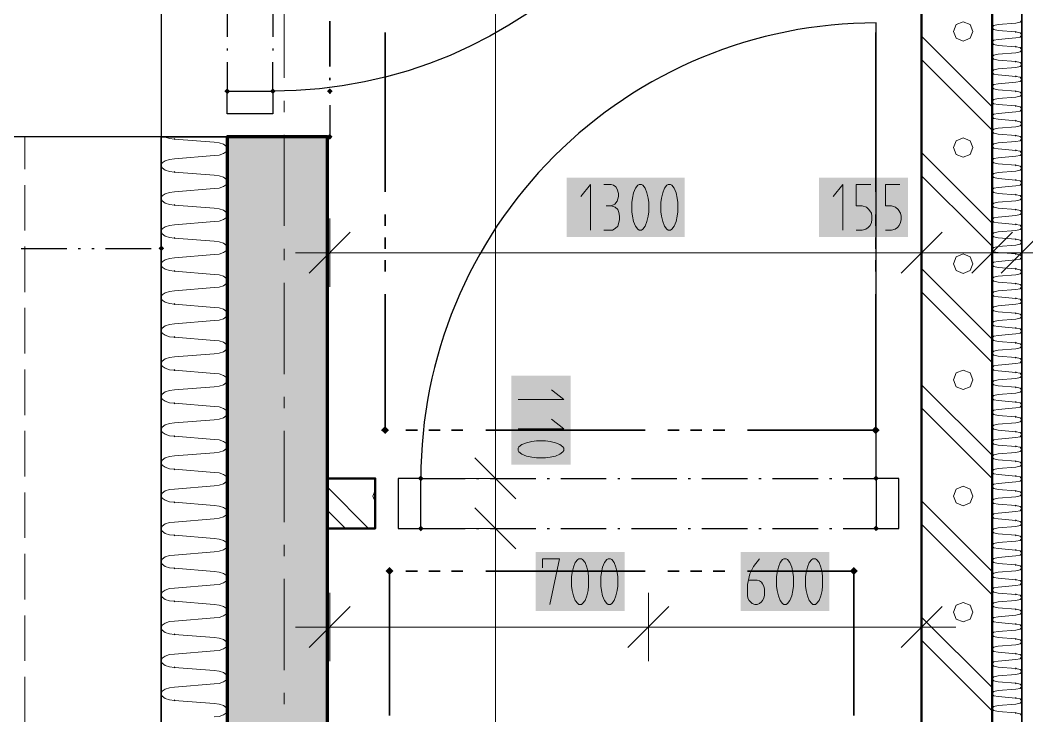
# Model space of a CAD drawing. Header units: millimetres. Extents: x 0 to 594, y 0 to 420.
# Drawn here: x 73.21 to 91.18, y 253.9 to 266.32 of the extents above; entities that cross this region are included whole.
import ezdxf

# ---------------------------------------------------------------- set-up
doc = ezdxf.new("R2010")
doc.units = ezdxf.units.MM
doc.header["$LTSCALE"] = 8
for name, color, linetype in [('PDF_CTU', 7, 'Continuous'), ('PDF_Dokresleni nad rovinou rezu', 7, 'Continuous'), ('PDF_Dvere', 7, 'Continuous'), ('PDF_Instalacni prizdivky', 7, 'Continuous'), ('PDF_Koty delkove', 7, 'Continuous'), ('PDF_Obecne 0.25', 7, 'Continuous'), ('PDF_Osy hlavni', 7, 'Continuous'), ('PDF_Pozarni useky', 3, 'Continuous'), ('PDF_Steny obvodove nosne', 7, 'Continuous'), ('PDF_Steny sendvic', 7, 'Continuous'), ('PDF_Zatepleni', 7, 'Continuous')]:
    doc.layers.add(name, color=color, linetype=linetype)

msp = doc.modelspace()

# ---------------------------------------------------------------- linework, layer by layer
at = {"layer": 'PDF_CTU', "lineweight": 9}
for points in [[(73.296, 264.235), (73.296, 263.658)], [(73.296, 264.235), (73.296, 264.235)], [(73.296, 263.374), (73.296, 262.561)], [(73.296, 262.277), (73.296, 261.464)], [(73.296, 261.18), (73.296, 260.367)], [(73.296, 260.083), (73.296, 259.27)], [(73.296, 258.986), (73.296, 258.173)], [(73.296, 257.889), (73.296, 257.076)], [(73.296, 256.792), (73.296, 255.979)], [(73.296, 255.694), (73.296, 254.882)], [(73.296, 254.597), (73.296, 253.785)]]:
    msp.add_lwpolyline(points, dxfattribs=at)
at = {"layer": 'PDF_Dokresleni nad rovinou rezu', "lineweight": 25}
for points in [[(78.741, 265.487), (78.741, 266.299)], [(78.741, 265.243), (78.741, 265.284)]]:
    msp.add_lwpolyline(points, close=True, dxfattribs=at)
for points in [[(78.741, 265.04), (78.741, 264.999)], [(78.741, 264.796), (78.741, 264.235)], [(73.235, 262.244), (74.047, 262.244)], [(74.25, 262.244), (74.291, 262.244)], [(74.494, 262.244), (74.535, 262.244)], [(74.738, 262.244), (75.551, 262.244)]]:
    msp.add_lwpolyline(points, dxfattribs=at)
at = {"layer": 'PDF_Dokresleni nad rovinou rezu', "lineweight": 25, "transparency": 33554559}
for points in [[(78.741, 265.099), (78.791, 265.048), (78.69, 265.048), (78.741, 264.997)], [(78.741, 264.286), (78.791, 264.235), (78.69, 264.235), (78.741, 264.184)], [(75.683, 262.244), (75.734, 262.295), (75.734, 262.193), (75.785, 262.244)]]:
    msp.add_solid(points, dxfattribs=at)
at = {"layer": 'PDF_Dvere', "lineweight": 25}
for points in [[(77.725, 273.174), (85.851, 273.174, -0.414213), (77.725, 265.048), (77.725, 265.568)], [(87.903, 258.14), (88.492, 258.14), (88.492, 266.267, 0.414214), (80.366, 258.14), (81.158, 258.14)]]:
    msp.add_lwpolyline(points, format="xyb", dxfattribs=at)
for points in [[(76.912, 266.828), (76.912, 266.015)], [(77.725, 266.828), (77.725, 266.015)], [(76.912, 265.812), (76.912, 265.771)], [(77.725, 265.812), (77.725, 265.771)], [(76.912, 265.568), (76.912, 265.048)], [(81.361, 258.14), (81.402, 258.14)], [(81.605, 258.14), (82.417, 258.14)], [(82.621, 258.14), (82.661, 258.14)], [(82.864, 258.14), (83.677, 258.14)], [(83.88, 258.14), (83.921, 258.14)], [(84.124, 258.14), (84.937, 258.14)], [(85.14, 258.14), (85.18, 258.14)], [(85.384, 258.14), (86.196, 258.14)], [(86.399, 258.14), (86.44, 258.14)], [(86.643, 258.14), (87.456, 258.14)], [(87.659, 258.14), (87.7, 258.14)], [(80.366, 257.246), (81.158, 257.246)], [(81.361, 257.246), (81.402, 257.246)], [(81.605, 257.246), (82.417, 257.246)], [(82.621, 257.246), (82.661, 257.246)], [(82.864, 257.246), (83.677, 257.246)], [(83.88, 257.246), (83.921, 257.246)], [(84.124, 257.246), (84.937, 257.246)], [(85.14, 257.246), (85.18, 257.246)], [(85.384, 257.246), (86.196, 257.246)], [(86.399, 257.246), (86.44, 257.246)], [(86.643, 257.246), (87.456, 257.246)], [(87.659, 257.246), (87.7, 257.246)], [(87.903, 257.246), (88.492, 257.246)]]:
    msp.add_lwpolyline(points, dxfattribs=at)
for points in [[(76.912, 264.641), (76.912, 265.048), (77.725, 265.048), (77.725, 264.641)], [(79.96, 257.246), (80.366, 257.246), (80.366, 258.14), (79.96, 258.14)], [(88.492, 257.246), (88.899, 257.246), (88.899, 258.14), (88.492, 258.14)]]:
    msp.add_lwpolyline(points, close=True, dxfattribs=at)
at = {"layer": 'PDF_Dvere', "lineweight": 25, "transparency": 33554559}
for points in [[(76.912, 265.099), (76.963, 265.048), (76.861, 265.048), (76.912, 264.997)], [(77.725, 265.099), (77.776, 265.048), (77.674, 265.048), (77.725, 264.997)], [(80.315, 258.14), (80.366, 258.191), (80.366, 258.089), (80.417, 258.14)], [(88.441, 258.14), (88.492, 258.191), (88.492, 258.089), (88.543, 258.14)], [(80.315, 257.246), (80.366, 257.297), (80.366, 257.196), (80.417, 257.246)], [(88.441, 257.246), (88.492, 257.297), (88.492, 257.196), (88.543, 257.246)]]:
    msp.add_solid(points, dxfattribs=at)
at = {"layer": 'PDF_Instalacni prizdivky', "lineweight": 50}
for points in [[(89.305, 274.393), (89.305, 258.14), (89.305, 257.246), (89.305, 243.596), (88.33, 243.596), (88.33, 242.336)], [(90.564, 243.596), (90.564, 274.393)]]:
    msp.add_lwpolyline(points, dxfattribs=at)
at = {"layer": 'PDF_Instalacni prizdivky', "lineweight": 9}
for points in [[(90.046, 265.94), (90.169, 265.991), (90.22, 266.114), (90.169, 266.237), (90.046, 266.288), (89.923, 266.237), (89.872, 266.114), (89.923, 265.991), (90.046, 265.94)], [(89.305, 266.027), (90.564, 264.767)], [(89.305, 265.613), (90.357, 264.56), (90.564, 264.353), (90.564, 264.353)], [(90.564, 264.767), (90.564, 264.767)], [(89.305, 263.955), (90.564, 262.695)], [(89.305, 263.54), (90.357, 262.488), (90.564, 262.281), (90.564, 262.281)], [(90.564, 262.695), (90.564, 262.695)], [(89.305, 261.883), (90.564, 260.623)], [(89.305, 261.468), (90.357, 260.416), (90.564, 260.209), (90.564, 260.208)], [(90.564, 260.623), (90.564, 260.623)], [(89.305, 259.81), (90.564, 258.551)], [(89.305, 259.396), (90.357, 258.344), (90.564, 258.136), (90.564, 258.136)], [(90.564, 258.551), (90.564, 258.551)], [(78.7, 257.982), (79.435, 257.246)], [(79.553, 257.927), (79.511, 257.825), (79.553, 257.724)], [(89.305, 257.738), (90.564, 256.478)], [(78.7, 257.567), (79.021, 257.246)], [(89.305, 257.324), (90.357, 256.271), (90.564, 256.064), (90.564, 256.064)], [(90.564, 256.478), (90.564, 256.478)], [(89.305, 255.666), (90.564, 254.406)], [(89.305, 255.251), (90.357, 254.199), (90.564, 253.992), (90.564, 253.992)], [(90.564, 254.406), (90.564, 254.406)]]:
    msp.add_lwpolyline(points, dxfattribs=at)
for points in [[(90.046, 263.868), (90.169, 263.919), (90.22, 264.042), (90.169, 264.165), (90.046, 264.216), (89.923, 264.165), (89.872, 264.042), (89.923, 263.919)], [(90.046, 261.796), (90.169, 261.847), (90.22, 261.97), (90.169, 262.093), (90.046, 262.144), (89.923, 262.093), (89.872, 261.97), (89.923, 261.847)], [(90.046, 259.724), (90.169, 259.775), (90.22, 259.898), (90.169, 260.021), (90.046, 260.072), (89.923, 260.021), (89.872, 259.898), (89.923, 259.775)], [(90.046, 257.651), (90.169, 257.702), (90.22, 257.825), (90.169, 257.949), (90.046, 258), (89.923, 257.949), (89.872, 257.825), (89.923, 257.702)], [(90.046, 255.579), (90.169, 255.63), (90.22, 255.753), (90.169, 255.876), (90.046, 255.927), (89.923, 255.876), (89.872, 255.753), (89.923, 255.63)]]:
    msp.add_lwpolyline(points, close=True, dxfattribs=at)
at = {"layer": 'PDF_Instalacni prizdivky', "lineweight": 50}
msp.add_lwpolyline([(78.7, 257.246), (78.741, 257.246), (79.553, 257.246), (79.553, 258.14), (78.741, 258.14), (78.7, 258.14)], close=True, dxfattribs=at)
at = {"layer": 'PDF_Koty delkove', "lineweight": 18}
for points in [[(81.698, 301.251), (81.698, 300.214), (81.698, 299.265), (81.698, 295.887), (81.698, 294.709), (81.698, 293.49), (81.698, 293.084), (81.698, 275.246), (81.698, 274.393), (81.698, 258.14), (81.698, 257.246), (81.698, 241.806), (81.698, 223.603), (81.698, 213.852), (81.698, 212.186), (81.698, 211.495)], [(83.394, 262.571), (83.394, 263.384), (83.222, 263.168)], [(83.633, 263.384), (83.763, 263.384), (83.807, 263.371), (83.85, 263.343), (83.872, 263.302), (83.893, 263.222), (83.893, 263.168), (83.872, 263.086), (83.828, 263.032), (83.763, 263.005), (83.677, 263.005)], [(84.435, 262.897), (84.435, 263.059), (84.424, 263.14), (84.402, 263.235), (84.37, 263.316), (84.327, 263.371), (84.305, 263.384), (84.262, 263.384), (84.24, 263.371), (84.197, 263.316), (84.164, 263.235), (84.142, 263.14), (84.131, 263.059), (84.131, 262.897), (84.142, 262.816), (84.164, 262.721)], [(87.899, 262.571), (87.899, 263.384), (87.726, 263.168)], [(88.398, 263.384), (88.138, 263.384), (88.138, 263.005), (88.246, 263.005), (88.322, 262.977), (88.365, 262.937), (88.408, 262.869), (88.419, 262.816), (88.419, 262.761), (88.408, 262.707), (88.387, 262.653), (88.354, 262.613), (88.311, 262.585), (88.246, 262.571), (88.138, 262.571)], [(88.918, 263.384), (88.658, 263.384)], [(88.658, 263.384), (88.658, 263.005), (88.766, 263.005), (88.842, 262.977), (88.885, 262.937), (88.928, 262.869), (88.939, 262.816), (88.939, 262.761), (88.928, 262.707), (88.907, 262.653), (88.874, 262.613), (88.831, 262.585), (88.766, 262.571), (88.658, 262.571)], [(83.633, 262.571), (83.785, 262.571), (83.838, 262.599), (83.882, 262.639), (83.903, 262.707), (83.915, 262.761), (83.915, 262.816), (83.903, 262.883), (83.882, 262.937), (83.838, 262.977), (83.763, 263.005)], [(84.164, 262.721), (84.197, 262.639), (84.24, 262.585), (84.262, 262.571), (84.305, 262.571), (84.327, 262.585), (84.37, 262.639), (84.402, 262.721), (84.424, 262.816), (84.435, 262.897)], [(78.741, 261.555), (78.741, 262.165), (78.741, 262.774)], [(89.305, 261.555), (89.305, 262.165), (89.305, 262.774)], [(90.564, 261.555), (90.564, 262.165), (90.564, 262.774)], [(91.093, 261.555), (91.093, 262.165), (91.093, 262.774)], [(78.375, 261.799), (79.106, 262.53)], [(88.939, 261.799), (89.671, 262.53)], [(90.199, 261.799), (90.93, 262.53)], [(90.727, 261.799), (91.458, 262.53)], [(78.741, 262.165), (78.131, 262.165)], [(78.741, 262.165), (89.305, 262.165)], [(89.305, 262.165), (90.564, 262.165), (91.093, 262.165)], [(91.093, 262.165), (91.702, 262.165)], [(82.104, 259.546), (82.917, 259.546), (82.701, 259.719)], [(82.104, 259.026), (82.917, 259.026), (82.701, 259.199)], [(82.43, 258.809), (82.349, 258.798), (82.254, 258.776), (82.172, 258.744), (82.118, 258.701), (82.104, 258.679), (82.104, 258.636), (82.118, 258.614), (82.172, 258.571), (82.254, 258.538), (82.349, 258.517), (82.43, 258.506)], [(82.43, 258.506), (82.593, 258.506), (82.673, 258.517), (82.768, 258.538), (82.849, 258.571), (82.904, 258.614), (82.917, 258.636), (82.917, 258.679), (82.904, 258.701), (82.849, 258.744), (82.768, 258.776), (82.673, 258.798), (82.593, 258.809), (82.43, 258.809)], [(81.332, 258.506), (82.064, 257.775)], [(81.088, 258.14), (81.698, 258.14), (82.307, 258.14)], [(81.332, 257.612), (82.064, 256.881)], [(81.088, 257.246), (81.698, 257.246), (82.307, 257.246)], [(82.538, 256.543), (82.538, 256.705), (82.842, 256.705), (82.669, 255.892)], [(83.882, 256.218), (83.882, 256.381), (83.871, 256.461), (83.85, 256.556), (83.817, 256.638), (83.774, 256.692), (83.752, 256.705), (83.709, 256.705), (83.687, 256.692), (83.644, 256.638), (83.612, 256.556), (83.59, 256.461), (83.578, 256.381), (83.578, 256.218)], [(86.217, 256.326), (86.369, 256.326), (86.412, 256.313), (86.445, 256.286), (86.466, 256.258), (86.488, 256.218), (86.499, 256.164), (86.499, 256.056), (86.488, 256.001), (86.466, 255.961), (86.445, 255.934), (86.412, 255.906), (86.369, 255.892), (86.326, 255.892), (86.282, 255.906), (86.25, 255.934), (86.228, 255.961), (86.206, 256.001), (86.195, 256.056), (86.195, 256.245), (86.239, 256.435), (86.304, 256.57), (86.412, 256.705)], [(87.019, 256.218), (87.019, 256.381), (87.008, 256.461), (86.986, 256.556), (86.954, 256.638), (86.911, 256.692), (86.889, 256.705), (86.846, 256.705), (86.824, 256.692), (86.781, 256.638), (86.748, 256.556), (86.726, 256.461), (86.715, 256.381), (86.715, 256.218), (86.726, 256.137), (86.748, 256.042), (86.781, 255.961), (86.824, 255.906)], [(78.741, 254.877), (78.741, 255.486), (78.741, 256.096)], [(83.578, 256.218), (83.59, 256.137), (83.612, 256.042), (83.644, 255.961), (83.687, 255.906), (83.709, 255.892), (83.752, 255.892), (83.774, 255.906), (83.817, 255.961), (83.85, 256.042), (83.871, 256.137), (83.882, 256.218)], [(84.429, 254.877), (84.429, 255.486), (84.429, 256.096)], [(86.824, 255.906), (86.846, 255.892), (86.889, 255.892), (86.911, 255.906), (86.954, 255.961), (86.986, 256.042), (87.008, 256.137), (87.019, 256.218)], [(89.305, 254.877), (89.305, 255.486), (89.305, 256.096)], [(78.375, 255.12), (79.106, 255.852)], [(84.063, 255.12), (84.795, 255.852)], [(88.939, 255.12), (89.671, 255.852)], [(78.741, 255.486), (78.131, 255.486)], [(78.741, 255.486), (84.429, 255.486), (89.305, 255.486)], [(89.305, 255.486), (89.914, 255.486)]]:
    msp.add_lwpolyline(points, dxfattribs=at)
for points in [[(84.955, 262.897), (84.955, 263.059), (84.944, 263.14), (84.922, 263.235), (84.89, 263.316), (84.847, 263.371), (84.825, 263.384), (84.782, 263.384), (84.76, 263.371), (84.717, 263.316), (84.684, 263.235), (84.662, 263.14), (84.651, 263.059), (84.651, 262.897), (84.662, 262.816), (84.684, 262.721), (84.717, 262.639), (84.76, 262.585), (84.782, 262.571), (84.825, 262.571), (84.847, 262.585), (84.89, 262.639), (84.922, 262.721), (84.944, 262.816)], [(83.362, 256.218), (83.362, 256.381), (83.351, 256.461), (83.329, 256.556), (83.297, 256.638), (83.254, 256.692), (83.232, 256.705), (83.189, 256.705), (83.167, 256.692), (83.124, 256.638), (83.092, 256.556), (83.069, 256.461), (83.058, 256.381), (83.058, 256.218), (83.069, 256.137), (83.092, 256.042), (83.124, 255.961), (83.167, 255.906), (83.189, 255.892), (83.232, 255.892), (83.254, 255.906), (83.297, 255.961), (83.329, 256.042), (83.351, 256.137)], [(87.539, 256.218), (87.539, 256.381), (87.528, 256.461), (87.506, 256.556), (87.474, 256.638), (87.431, 256.692), (87.409, 256.705), (87.366, 256.705), (87.344, 256.692), (87.301, 256.638), (87.268, 256.556), (87.246, 256.461), (87.235, 256.381), (87.235, 256.218), (87.246, 256.137), (87.268, 256.042), (87.301, 255.961), (87.344, 255.906), (87.366, 255.892), (87.409, 255.892), (87.431, 255.906), (87.474, 255.961), (87.506, 256.042), (87.528, 256.137)]]:
    msp.add_lwpolyline(points, close=True, dxfattribs=at)
at = {"layer": 'PDF_Koty delkove', "color": 7, "lineweight": 18, "true_color": 0xffffff, "transparency": 33554559}
for points in [[(82.969, 262.449), (85.076, 262.449), (82.969, 263.506), (85.076, 263.506)], [(87.474, 262.449), (89.061, 262.449), (87.474, 263.506), (89.061, 263.506)], [(81.982, 259.971), (81.982, 258.384), (83.039, 259.971), (83.039, 258.384)], [(82.416, 255.771), (84.004, 255.771), (82.416, 256.827), (84.004, 256.827)], [(86.073, 255.771), (87.661, 255.771), (86.073, 256.827), (87.661, 256.827)]]:
    msp.add_solid(points, dxfattribs=at)
at = {"layer": 'PDF_Obecne 0.25', "lineweight": 25}
msp.add_lwpolyline([(75.734, 264.235), (65.982, 264.235), (65.982, 273.987), (75.734, 273.987), (75.734, 264.235)], dxfattribs=at)
at = {"layer": 'PDF_Osy hlavni', "lineweight": 18}
for points in [[(77.928, 266.909), (77.928, 265.284)], [(77.928, 264.877), (77.928, 264.674)], [(77.928, 264.268), (77.928, 262.643)], [(77.928, 262.236), (77.928, 262.033)], [(77.928, 261.627), (77.928, 260.001)], [(77.928, 259.595), (77.928, 259.392)], [(77.928, 258.986), (77.928, 257.36)], [(77.928, 256.954), (77.928, 256.751)], [(77.928, 256.345), (77.928, 254.719)], [(77.928, 254.313), (77.928, 254.11)]]:
    msp.add_lwpolyline(points, dxfattribs=at)
at = {"layer": 'PDF_Pozarni useky', "lineweight": 35}
for points in [[(79.73, 266.096), (79.73, 263.252)], [(88.486, 266.096), (88.486, 263.252)], [(79.73, 262.846), (79.73, 262.643)], [(88.486, 262.846), (88.486, 262.643)], [(79.73, 262.439), (79.73, 262.236)], [(88.486, 262.439), (88.486, 262.236)], [(79.73, 262.033), (79.73, 261.83)], [(88.486, 262.033), (88.486, 261.83)], [(79.73, 261.424), (79.73, 259)], [(88.486, 261.424), (88.486, 259)], [(80.101, 259), (80.305, 259)], [(80.508, 259), (80.711, 259)], [(80.914, 259), (81.117, 259)], [(81.524, 259), (84.368, 259)], [(84.774, 259), (84.977, 259)], [(85.18, 259), (85.384, 259)], [(85.587, 259), (85.79, 259)], [(86.196, 259), (88.486, 259)], [(79.807, 256.487), (79.807, 253.907)], [(80.101, 256.487), (80.305, 256.487)], [(80.508, 256.487), (80.711, 256.487)], [(80.914, 256.487), (81.117, 256.487)], [(81.524, 256.487), (84.368, 256.487)], [(84.774, 256.487), (84.977, 256.487)], [(85.18, 256.487), (85.384, 256.487)], [(85.587, 256.487), (85.79, 256.487)], [(86.196, 256.487), (88.096, 256.487)], [(88.096, 256.487), (88.096, 253.907)]]:
    msp.add_lwpolyline(points, dxfattribs=at)
at = {"layer": 'PDF_Pozarni useky', "lineweight": 35, "transparency": 33554559}
for points in [[(79.658, 259), (79.73, 259.071), (79.73, 258.929), (79.801, 259)], [(79.73, 259.071), (79.801, 259), (79.658, 259), (79.73, 258.929)], [(88.486, 259.071), (88.558, 259), (88.415, 259), (88.486, 258.929)], [(88.415, 259), (88.486, 259.071), (88.486, 258.929), (88.558, 259)], [(79.736, 256.487), (79.807, 256.558), (79.807, 256.415), (79.878, 256.487)], [(79.807, 256.558), (79.878, 256.487), (79.736, 256.487), (79.807, 256.415)], [(88.025, 256.487), (88.096, 256.558), (88.096, 256.415), (88.167, 256.487)], [(88.096, 256.558), (88.167, 256.487), (88.025, 256.487), (88.096, 256.415)]]:
    msp.add_solid(points, dxfattribs=at)
at = {"layer": 'PDF_Steny obvodove nosne', "lineweight": 70}
msp.add_lwpolyline([(78.7, 241.806), (78.7, 257.246), (78.7, 258.14), (78.7, 264.235), (77.725, 264.235), (77.467, 264.235), (76.912, 264.235), (76.912, 241.806), (76.912, 241.806)], dxfattribs=at)
at = {"layer": 'PDF_Steny obvodove nosne', "color": 9, "lineweight": 9, "true_color": 0xc0c0c0, "transparency": 33554559}
msp.add_solid([(78.7, 241.806), (78.7, 264.235), (76.912, 241.806), (76.912, 264.235)], dxfattribs=at)
at = {"layer": 'PDF_Steny sendvic', "lineweight": 35}
msp.add_lwpolyline([(91.093, 242.336), (91.093, 286.176), (90.564, 286.176), (90.564, 242.336)], dxfattribs=at)
at = {"layer": 'PDF_Steny sendvic', "lineweight": 9}
for points in [[(90.564, 266.315), (90.564, 266.315)], [(90.987, 266.263), (91.062, 266.278), (91.093, 266.315)], [(90.67, 266.237), (90.595, 266.221), (90.565, 266.189)], [(90.565, 266.178), (90.595, 266.146), (90.67, 266.13)], [(90.987, 266.263), (90.67, 266.237)], [(90.564, 266.051), (90.564, 266.051)], [(90.564, 266.051), (90.564, 266.051)], [(90.67, 265.972), (90.595, 265.957), (90.565, 265.925)], [(90.67, 266.13), (90.987, 266.104)], [(90.67, 266.13), (90.67, 266.13)], [(90.987, 265.999), (90.67, 265.972)], [(91.093, 266.051), (91.062, 266.089), (90.987, 266.104)], [(90.987, 265.999), (91.062, 266.014), (91.093, 266.051)], [(90.564, 265.787), (90.564, 265.787)], [(90.564, 265.787), (90.564, 265.787)], [(90.565, 265.914), (90.595, 265.882), (90.67, 265.866)], [(90.67, 265.866), (90.987, 265.84)], [(90.67, 265.866), (90.67, 265.866)], [(91.093, 265.787), (91.062, 265.825), (90.987, 265.84)], [(90.987, 265.734), (91.062, 265.75), (91.093, 265.787)], [(90.67, 265.708), (90.595, 265.693), (90.565, 265.661)], [(90.565, 265.65), (90.595, 265.618), (90.67, 265.602)], [(90.987, 265.734), (90.67, 265.708)], [(90.67, 265.602), (90.987, 265.576)], [(90.67, 265.602), (90.67, 265.602)], [(90.564, 265.523), (90.564, 265.523)], [(90.564, 265.523), (90.564, 265.523)], [(90.67, 265.444), (90.595, 265.429), (90.565, 265.397)], [(90.67, 265.444), (90.987, 265.47), (91.062, 265.486), (91.093, 265.523)], [(91.093, 265.523), (91.062, 265.561), (90.987, 265.576)], [(90.564, 265.259), (90.564, 265.259)], [(90.564, 265.259), (90.564, 265.259)], [(90.565, 265.386), (90.595, 265.354), (90.67, 265.338)], [(90.67, 265.338), (90.987, 265.312)], [(90.67, 265.338), (90.67, 265.338)], [(91.093, 265.259), (91.062, 265.296), (90.987, 265.312)], [(90.987, 265.206), (91.062, 265.222), (91.093, 265.259)], [(90.67, 265.18), (90.595, 265.165), (90.565, 265.133)], [(90.565, 265.121), (90.595, 265.089), (90.67, 265.074)], [(90.987, 265.206), (90.67, 265.18)], [(90.67, 265.074), (90.987, 265.048)], [(90.67, 265.074), (90.67, 265.074)], [(90.564, 264.995), (90.564, 264.995)], [(90.564, 264.995), (90.564, 264.995)], [(90.67, 264.916), (90.595, 264.9), (90.565, 264.868)], [(90.987, 264.942), (90.67, 264.916)], [(91.093, 264.995), (91.062, 265.032), (90.987, 265.048)], [(90.987, 264.942), (91.062, 264.958), (91.093, 264.995)], [(90.564, 264.731), (90.564, 264.731)], [(90.564, 264.731), (90.564, 264.731)], [(90.565, 264.857), (90.595, 264.825), (90.67, 264.81)], [(90.67, 264.81), (90.987, 264.784)], [(90.67, 264.81), (90.67, 264.81)], [(91.093, 264.731), (91.062, 264.768), (90.987, 264.784)], [(90.987, 264.678), (91.062, 264.693), (91.093, 264.731)], [(90.67, 264.652), (90.595, 264.636), (90.565, 264.604)], [(90.565, 264.593), (90.595, 264.561), (90.67, 264.546)], [(90.987, 264.678), (90.67, 264.652)], [(90.67, 264.546), (90.987, 264.52)], [(90.67, 264.546), (90.67, 264.546)], [(91.093, 264.467), (91.062, 264.504), (90.987, 264.52)], [(90.564, 264.467), (90.564, 264.467)], [(90.564, 264.467), (90.564, 264.467)], [(90.67, 264.388), (90.595, 264.372), (90.565, 264.34)], [(90.67, 264.388), (90.987, 264.414), (91.062, 264.429), (91.093, 264.467)], [(90.564, 264.203), (90.564, 264.203)], [(90.564, 264.203), (90.564, 264.203)], [(90.565, 264.329), (90.595, 264.297), (90.67, 264.282)], [(90.67, 264.282), (90.987, 264.255)], [(90.67, 264.282), (90.67, 264.282)], [(91.093, 264.203), (91.062, 264.24), (90.987, 264.255)], [(90.987, 264.15), (91.062, 264.165), (91.093, 264.203)], [(90.67, 264.124), (90.595, 264.108), (90.565, 264.076)], [(90.565, 264.065), (90.595, 264.033), (90.67, 264.017)], [(90.987, 264.15), (90.67, 264.124)], [(90.67, 264.017), (90.987, 263.991)], [(90.67, 264.017), (90.67, 264.017)], [(91.093, 263.939), (91.062, 263.976), (90.987, 263.991)], [(90.564, 263.938), (90.564, 263.939)], [(90.564, 263.939), (90.564, 263.939)], [(90.67, 263.86), (90.595, 263.844), (90.565, 263.812)], [(90.565, 263.801), (90.595, 263.769), (90.67, 263.753)], [(90.987, 263.886), (90.67, 263.86)], [(90.987, 263.886), (91.062, 263.901), (91.093, 263.938)], [(90.564, 263.674), (90.564, 263.674)], [(90.564, 263.674), (90.564, 263.674)], [(90.67, 263.753), (90.987, 263.727)], [(90.67, 263.753), (90.67, 263.753)], [(90.67, 263.753), (90.67, 263.753)], [(90.987, 263.622), (90.67, 263.595)], [(91.093, 263.674), (91.062, 263.712), (90.987, 263.727)], [(90.987, 263.622), (91.062, 263.637), (91.093, 263.674)], [(90.67, 263.595), (90.595, 263.58), (90.565, 263.548)], [(90.565, 263.537), (90.595, 263.505), (90.67, 263.489)], [(90.67, 263.489), (90.987, 263.463)], [(90.67, 263.489), (90.67, 263.489)], [(91.093, 263.41), (91.062, 263.448), (90.987, 263.463)], [(90.564, 263.41), (90.564, 263.41)], [(90.564, 263.41), (90.564, 263.41)], [(90.67, 263.331), (90.595, 263.316), (90.565, 263.284)], [(90.565, 263.273), (90.595, 263.241), (90.67, 263.225)], [(90.987, 263.357), (90.67, 263.331)], [(90.987, 263.357), (91.062, 263.373), (91.093, 263.41)], [(90.564, 263.146), (90.564, 263.146)], [(90.564, 263.146), (90.564, 263.146)], [(90.67, 263.225), (90.987, 263.199)], [(90.67, 263.225), (90.67, 263.225)], [(90.987, 263.093), (90.67, 263.067)], [(91.093, 263.146), (91.062, 263.184), (90.987, 263.199)], [(90.987, 263.093), (91.062, 263.109), (91.093, 263.146)], [(90.67, 263.067), (90.595, 263.052), (90.565, 263.02)], [(90.565, 263.009), (90.595, 262.977), (90.67, 262.961)], [(90.67, 262.961), (90.987, 262.935)], [(90.67, 262.961), (90.67, 262.961)], [(91.093, 262.882), (91.062, 262.919), (90.987, 262.935)], [(90.564, 262.882), (90.564, 262.882)], [(90.564, 262.882), (90.564, 262.882)], [(90.67, 262.803), (90.595, 262.788), (90.565, 262.756)], [(90.565, 262.744), (90.595, 262.712), (90.67, 262.697)], [(90.67, 262.803), (90.987, 262.829), (91.062, 262.845), (91.093, 262.882)], [(90.564, 262.618), (90.564, 262.618)], [(90.564, 262.618), (90.564, 262.618)], [(90.67, 262.539), (90.595, 262.523), (90.565, 262.491)], [(90.67, 262.697), (90.987, 262.671)], [(90.67, 262.697), (90.67, 262.697)], [(90.67, 262.539), (90.987, 262.565), (91.062, 262.581), (91.093, 262.618)], [(91.093, 262.618), (91.062, 262.655), (90.987, 262.671)], [(90.565, 262.48), (90.595, 262.448), (90.67, 262.433)], [(90.67, 262.433), (90.987, 262.407)], [(90.67, 262.433), (90.67, 262.433)], [(91.093, 262.354), (91.062, 262.391), (90.987, 262.407)], [(90.564, 262.354), (90.564, 262.354)], [(90.564, 262.354), (90.564, 262.354)], [(90.67, 262.275), (90.595, 262.259), (90.565, 262.227)], [(90.565, 262.216), (90.595, 262.184), (90.67, 262.169)], [(90.67, 262.275), (90.987, 262.301), (91.062, 262.317), (91.093, 262.354)], [(90.564, 262.09), (90.564, 262.09)], [(90.564, 262.09), (90.564, 262.09)], [(90.67, 262.011), (90.595, 261.995), (90.565, 261.963)], [(90.67, 262.169), (90.987, 262.143)], [(90.67, 262.169), (90.67, 262.169)], [(90.67, 262.011), (90.987, 262.037), (91.062, 262.052), (91.093, 262.09)], [(91.093, 262.09), (91.062, 262.127), (90.987, 262.143)], [(90.564, 261.826), (90.564, 261.826)], [(90.564, 261.826), (90.564, 261.826)], [(90.565, 261.952), (90.595, 261.92), (90.67, 261.905)], [(90.67, 261.905), (90.987, 261.878)], [(90.67, 261.905), (90.67, 261.905)], [(91.093, 261.826), (91.062, 261.863), (90.987, 261.878)], [(90.987, 261.773), (91.062, 261.788), (91.093, 261.826)], [(90.67, 261.747), (90.595, 261.731), (90.565, 261.699)], [(90.565, 261.688), (90.595, 261.656), (90.67, 261.641)], [(90.987, 261.773), (90.67, 261.747)], [(90.67, 261.641), (90.987, 261.614)], [(90.67, 261.641), (90.67, 261.641)], [(90.564, 261.562), (90.564, 261.562)], [(90.564, 261.562), (90.564, 261.562)], [(90.67, 261.483), (90.595, 261.467), (90.565, 261.435)], [(90.987, 261.509), (90.67, 261.483)], [(91.093, 261.562), (91.062, 261.599), (90.987, 261.614)], [(90.987, 261.509), (91.062, 261.524), (91.093, 261.562)], [(90.564, 261.297), (90.564, 261.297)], [(90.564, 261.297), (90.564, 261.297)], [(90.565, 261.424), (90.595, 261.392), (90.67, 261.376)], [(90.67, 261.376), (90.987, 261.35)], [(90.67, 261.376), (90.67, 261.376)], [(91.093, 261.297), (91.062, 261.335), (90.987, 261.35)], [(90.987, 261.245), (91.062, 261.26), (91.093, 261.297)], [(90.67, 261.218), (90.595, 261.203), (90.565, 261.171)], [(90.565, 261.16), (90.595, 261.128), (90.67, 261.112)], [(90.987, 261.245), (90.67, 261.218)], [(90.67, 261.112), (90.987, 261.086)], [(90.67, 261.112), (90.67, 261.112)], [(90.564, 261.033), (90.564, 261.033)], [(90.564, 261.033), (90.564, 261.033)], [(90.67, 260.954), (90.595, 260.939), (90.565, 260.907)], [(90.987, 260.981), (90.67, 260.954)], [(91.093, 261.033), (91.062, 261.071), (90.987, 261.086)], [(90.987, 260.981), (91.062, 260.996), (91.093, 261.033)], [(90.564, 260.769), (90.564, 260.769)], [(90.564, 260.769), (90.564, 260.769)], [(90.565, 260.896), (90.595, 260.864), (90.67, 260.848)], [(90.67, 260.848), (90.987, 260.822)], [(90.67, 260.848), (90.67, 260.848)], [(90.67, 260.69), (90.987, 260.716), (91.062, 260.732), (91.093, 260.769)], [(91.093, 260.769), (91.062, 260.807), (90.987, 260.822)], [(90.67, 260.69), (90.595, 260.675), (90.565, 260.643)], [(90.565, 260.632), (90.595, 260.6), (90.67, 260.584)], [(90.67, 260.584), (90.987, 260.558)], [(90.67, 260.584), (90.67, 260.584)], [(90.564, 260.505), (90.564, 260.505)], [(90.564, 260.505), (90.564, 260.505)], [(90.67, 260.426), (90.595, 260.411), (90.565, 260.379)], [(90.987, 260.452), (90.67, 260.426)], [(91.093, 260.505), (91.062, 260.542), (90.987, 260.558)], [(90.987, 260.452), (91.062, 260.468), (91.093, 260.505)], [(90.564, 260.241), (90.564, 260.241)], [(90.564, 260.241), (90.564, 260.241)], [(90.565, 260.368), (90.595, 260.336), (90.67, 260.32)], [(90.67, 260.32), (90.987, 260.294)], [(90.67, 260.32), (90.67, 260.32)], [(90.67, 260.162), (90.987, 260.188), (91.062, 260.204), (91.093, 260.241)], [(91.093, 260.241), (91.062, 260.278), (90.987, 260.294)], [(90.67, 260.162), (90.595, 260.146), (90.565, 260.115)], [(90.565, 260.103), (90.595, 260.071), (90.67, 260.056)], [(90.67, 260.056), (90.987, 260.03)], [(90.67, 260.056), (90.67, 260.056)], [(91.093, 259.977), (91.062, 260.014), (90.987, 260.03)], [(90.564, 259.977), (90.564, 259.977)], [(90.564, 259.977), (90.564, 259.977)], [(90.67, 259.898), (90.595, 259.882), (90.565, 259.85)], [(90.67, 259.898), (90.987, 259.924), (91.062, 259.94), (91.093, 259.977)], [(90.564, 259.713), (90.564, 259.713)], [(90.564, 259.713), (90.564, 259.713)], [(90.565, 259.839), (90.595, 259.807), (90.67, 259.792)], [(90.67, 259.792), (90.987, 259.766)], [(90.67, 259.792), (90.67, 259.792)], [(91.093, 259.713), (91.062, 259.75), (90.987, 259.766)], [(90.987, 259.66), (91.062, 259.675), (91.093, 259.713)], [(90.67, 259.634), (90.595, 259.618), (90.565, 259.586)], [(90.565, 259.575), (90.595, 259.543), (90.67, 259.528)], [(90.987, 259.66), (90.67, 259.634)], [(90.67, 259.528), (90.987, 259.502)], [(90.67, 259.528), (90.67, 259.528)], [(91.093, 259.449), (91.062, 259.486), (90.987, 259.502)], [(90.564, 259.449), (90.564, 259.449)], [(90.564, 259.449), (90.564, 259.449)], [(90.67, 259.37), (90.595, 259.354), (90.565, 259.322)], [(90.565, 259.311), (90.595, 259.279), (90.67, 259.264)], [(90.987, 259.396), (90.67, 259.37)], [(90.987, 259.396), (91.062, 259.411), (91.093, 259.449)], [(90.564, 259.185), (90.564, 259.185)], [(90.564, 259.185), (90.564, 259.185)], [(90.67, 259.264), (90.987, 259.237)], [(90.67, 259.264), (90.67, 259.264)], [(90.67, 259.106), (90.987, 259.132), (91.062, 259.147), (91.093, 259.185)], [(91.093, 259.185), (91.062, 259.222), (90.987, 259.237)], [(90.67, 259.106), (90.595, 259.09), (90.565, 259.058)], [(90.565, 259.047), (90.595, 259.015), (90.67, 258.999)], [(90.67, 258.999), (90.987, 258.973)], [(90.67, 258.999), (90.67, 258.999)], [(91.093, 258.92), (91.062, 258.958), (90.987, 258.973)], [(90.564, 258.92), (90.564, 258.92)], [(90.564, 258.92), (90.564, 258.92)], [(90.67, 258.842), (90.595, 258.826), (90.565, 258.794)], [(90.565, 258.783), (90.595, 258.751), (90.67, 258.735)], [(90.67, 258.842), (90.987, 258.868), (91.062, 258.883), (91.093, 258.92)], [(90.564, 258.656), (90.564, 258.656)], [(90.564, 258.656), (90.564, 258.656)], [(90.67, 258.735), (90.987, 258.709)], [(90.67, 258.735), (90.67, 258.735)], [(90.987, 258.604), (90.67, 258.577)], [(91.093, 258.656), (91.062, 258.694), (90.987, 258.709)], [(90.987, 258.604), (91.062, 258.619), (91.093, 258.656)], [(90.67, 258.577), (90.595, 258.562), (90.565, 258.53)], [(90.565, 258.519), (90.595, 258.487), (90.67, 258.471)], [(90.67, 258.471), (90.987, 258.445)], [(90.67, 258.471), (90.67, 258.471)], [(91.093, 258.392), (91.062, 258.43), (90.987, 258.445)], [(90.564, 258.392), (90.564, 258.392)], [(90.564, 258.392), (90.564, 258.392)], [(90.67, 258.313), (90.595, 258.298), (90.565, 258.266)], [(90.565, 258.255), (90.595, 258.223), (90.67, 258.207)], [(90.987, 258.339), (90.67, 258.313)], [(90.987, 258.339), (91.062, 258.355), (91.093, 258.392)], [(90.564, 258.128), (90.564, 258.128)], [(90.564, 258.128), (90.564, 258.128)], [(90.67, 258.049), (90.595, 258.034), (90.565, 258.002)], [(90.67, 258.207), (90.987, 258.181)], [(90.67, 258.207), (90.67, 258.207)], [(90.987, 258.075), (90.67, 258.049)], [(91.093, 258.128), (91.062, 258.166), (90.987, 258.181)], [(90.987, 258.075), (91.062, 258.091), (91.093, 258.128)], [(90.565, 257.991), (90.595, 257.959), (90.67, 257.943)], [(90.67, 257.943), (90.987, 257.917)], [(90.67, 257.943), (90.67, 257.943)], [(91.093, 257.864), (91.062, 257.901), (90.987, 257.917)], [(90.564, 257.864), (90.564, 257.864)], [(90.564, 257.864), (90.564, 257.864)], [(90.67, 257.785), (90.595, 257.77), (90.565, 257.738)], [(90.565, 257.726), (90.595, 257.694), (90.67, 257.679)], [(90.987, 257.811), (90.67, 257.785)], [(90.987, 257.811), (91.062, 257.827), (91.093, 257.864)], [(90.564, 257.6), (90.564, 257.6)], [(90.564, 257.6), (90.564, 257.6)], [(90.67, 257.521), (90.595, 257.505), (90.565, 257.473)], [(90.67, 257.679), (90.987, 257.653)], [(90.67, 257.679), (90.67, 257.679)], [(90.987, 257.547), (90.67, 257.521)], [(91.093, 257.6), (91.062, 257.637), (90.987, 257.653)], [(90.987, 257.547), (91.062, 257.563), (91.093, 257.6)], [(90.564, 257.336), (90.564, 257.336)], [(90.564, 257.336), (90.564, 257.336)], [(90.565, 257.462), (90.595, 257.43), (90.67, 257.415)], [(90.67, 257.415), (90.987, 257.389)], [(90.67, 257.415), (90.67, 257.415)], [(91.093, 257.336), (91.062, 257.373), (90.987, 257.389)], [(90.987, 257.283), (91.062, 257.298), (91.093, 257.336)], [(90.67, 257.257), (90.595, 257.241), (90.565, 257.209)], [(90.565, 257.198), (90.595, 257.166), (90.67, 257.151)], [(90.987, 257.283), (90.67, 257.257)], [(90.67, 257.151), (90.987, 257.125)], [(90.67, 257.151), (90.67, 257.151)], [(90.564, 257.072), (90.564, 257.072)], [(90.564, 257.072), (90.564, 257.072)], [(90.67, 256.993), (90.595, 256.977), (90.565, 256.945)], [(90.987, 257.019), (90.67, 256.993)], [(91.093, 257.072), (91.062, 257.109), (90.987, 257.125)], [(90.987, 257.019), (91.062, 257.034), (91.093, 257.072)], [(90.564, 256.808), (90.564, 256.808)], [(90.564, 256.808), (90.564, 256.808)], [(90.565, 256.934), (90.595, 256.902), (90.67, 256.887)], [(90.67, 256.887), (90.987, 256.86)], [(90.67, 256.887), (90.67, 256.887)], [(91.093, 256.808), (91.062, 256.845), (90.987, 256.86)], [(90.987, 256.755), (91.062, 256.77), (91.093, 256.808)], [(90.67, 256.729), (90.595, 256.713), (90.565, 256.681)], [(90.565, 256.67), (90.595, 256.638), (90.67, 256.622)], [(90.987, 256.755), (90.67, 256.729)], [(90.67, 256.622), (90.987, 256.596)], [(90.67, 256.622), (90.67, 256.622)], [(90.564, 256.543), (90.564, 256.544)], [(90.564, 256.544), (90.564, 256.544)], [(90.67, 256.465), (90.595, 256.449), (90.565, 256.417)], [(90.987, 256.491), (90.67, 256.465)], [(91.093, 256.544), (91.062, 256.581), (90.987, 256.596)], [(90.987, 256.491), (91.062, 256.506), (91.093, 256.543)], [(90.564, 256.279), (90.564, 256.279)], [(90.564, 256.279), (90.564, 256.279)], [(90.565, 256.406), (90.595, 256.374), (90.67, 256.358)], [(90.67, 256.358), (90.987, 256.332)], [(90.67, 256.358), (90.67, 256.358)], [(90.67, 256.2), (90.987, 256.227), (91.062, 256.242), (91.093, 256.279)], [(91.093, 256.279), (91.062, 256.317), (90.987, 256.332)], [(90.67, 256.2), (90.595, 256.185), (90.565, 256.153)], [(90.565, 256.142), (90.595, 256.11), (90.67, 256.094)], [(90.67, 256.094), (90.987, 256.068)], [(90.67, 256.094), (90.67, 256.094)], [(91.093, 256.015), (91.062, 256.053), (90.987, 256.068)], [(90.564, 256.015), (90.564, 256.015)], [(90.564, 256.015), (90.564, 256.015)], [(90.67, 255.936), (90.595, 255.921), (90.565, 255.889)], [(90.67, 255.936), (90.987, 255.962), (91.062, 255.978), (91.093, 256.015)], [(90.564, 255.751), (90.564, 255.751)], [(90.564, 255.751), (90.564, 255.751)], [(90.565, 255.878), (90.595, 255.846), (90.67, 255.83)], [(90.67, 255.83), (90.987, 255.804)], [(90.67, 255.83), (90.67, 255.83)], [(90.67, 255.672), (90.987, 255.698), (91.062, 255.714), (91.093, 255.751)], [(91.093, 255.751), (91.062, 255.789), (90.987, 255.804)], [(90.67, 255.672), (90.595, 255.657), (90.565, 255.625)], [(90.565, 255.614), (90.595, 255.582), (90.67, 255.566)], [(90.67, 255.566), (90.987, 255.54)], [(90.67, 255.566), (90.67, 255.566)], [(91.093, 255.487), (91.062, 255.524), (90.987, 255.54)], [(90.564, 255.487), (90.564, 255.487)], [(90.564, 255.487), (90.564, 255.487)], [(90.67, 255.408), (90.595, 255.393), (90.565, 255.361)], [(90.565, 255.349), (90.595, 255.317), (90.67, 255.302)], [(90.67, 255.408), (90.987, 255.434), (91.062, 255.45), (91.093, 255.487)], [(90.564, 255.223), (90.564, 255.223)], [(90.564, 255.223), (90.564, 255.223)], [(90.67, 255.302), (90.987, 255.276)], [(90.67, 255.302), (90.67, 255.302)], [(90.67, 255.144), (90.987, 255.17), (91.062, 255.186), (91.093, 255.223)], [(91.093, 255.223), (91.062, 255.26), (90.987, 255.276)], [(90.67, 255.144), (90.595, 255.128), (90.565, 255.096)], [(90.565, 255.085), (90.595, 255.053), (90.67, 255.038)], [(90.67, 255.038), (90.987, 255.012)], [(90.67, 255.038), (90.67, 255.038)], [(91.093, 254.959), (91.062, 254.996), (90.987, 255.012)], [(90.564, 254.959), (90.564, 254.959)], [(90.564, 254.959), (90.564, 254.959)], [(90.67, 254.88), (90.595, 254.864), (90.565, 254.832)], [(90.565, 254.821), (90.595, 254.789), (90.67, 254.774)], [(90.987, 254.906), (90.67, 254.88)], [(90.987, 254.906), (91.062, 254.922), (91.093, 254.959)], [(90.564, 254.695), (90.564, 254.695)], [(90.564, 254.695), (90.564, 254.695)], [(90.67, 254.774), (90.987, 254.748)], [(90.67, 254.774), (90.67, 254.774)], [(90.987, 254.642), (90.67, 254.616)], [(91.093, 254.695), (91.062, 254.732), (90.987, 254.748)], [(90.987, 254.642), (91.062, 254.657), (91.093, 254.695)], [(90.67, 254.616), (90.595, 254.6), (90.565, 254.568)], [(90.565, 254.557), (90.595, 254.525), (90.67, 254.51)], [(90.67, 254.51), (90.987, 254.483)], [(90.67, 254.51), (90.67, 254.51)], [(91.093, 254.431), (91.062, 254.468), (90.987, 254.483)], [(90.564, 254.431), (90.564, 254.431)], [(90.564, 254.431), (90.564, 254.431)], [(90.67, 254.352), (90.595, 254.336), (90.565, 254.304)], [(90.565, 254.293), (90.595, 254.261), (90.67, 254.246)], [(90.987, 254.378), (90.67, 254.352)], [(90.987, 254.378), (91.062, 254.393), (91.093, 254.431)], [(90.564, 254.167), (90.564, 254.167)], [(90.564, 254.167), (90.564, 254.167)], [(90.67, 254.246), (90.987, 254.219)], [(90.67, 254.246), (90.67, 254.246)], [(90.987, 254.114), (90.67, 254.088)], [(91.093, 254.167), (91.062, 254.204), (90.987, 254.219)], [(90.987, 254.114), (91.062, 254.129), (91.093, 254.167)], [(90.67, 254.088), (90.595, 254.072), (90.565, 254.04)], [(90.565, 254.029), (90.595, 253.997), (90.67, 253.981)], [(90.67, 253.981), (90.987, 253.955)], [(90.67, 253.981), (90.67, 253.981)], [(91.093, 253.902), (91.062, 253.94), (90.987, 253.955)]]:
    msp.add_lwpolyline(points, dxfattribs=at)
at = {"layer": 'PDF_Steny sendvic', "lineweight": 9, "transparency": 33554559}
for points in [[(90.987, 266.122), (91.005, 266.104), (90.969, 266.104), (90.987, 266.086)], [(90.987, 265.858), (91.005, 265.84), (90.969, 265.84), (90.987, 265.822)], [(90.987, 265.594), (91.005, 265.576), (90.969, 265.576), (90.987, 265.558)], [(90.987, 265.33), (91.005, 265.312), (90.969, 265.312), (90.987, 265.294)], [(90.987, 265.066), (91.005, 265.048), (90.969, 265.048), (90.987, 265.029)], [(90.987, 264.802), (91.005, 264.784), (90.969, 264.784), (90.987, 264.765)], [(90.987, 264.538), (91.005, 264.52), (90.969, 264.52), (90.987, 264.501)], [(90.987, 264.274), (91.005, 264.255), (90.969, 264.255), (90.987, 264.237)], [(90.987, 264.01), (91.005, 263.991), (90.969, 263.991), (90.987, 263.973)], [(90.987, 263.746), (91.005, 263.727), (90.969, 263.727), (90.987, 263.709)], [(90.987, 263.481), (91.005, 263.463), (90.969, 263.463), (90.987, 263.445)], [(90.987, 263.217), (91.005, 263.199), (90.969, 263.199), (90.987, 263.181)], [(90.987, 262.953), (91.005, 262.935), (90.969, 262.935), (90.987, 262.917)], [(90.987, 262.689), (91.005, 262.671), (90.969, 262.671), (90.987, 262.653)], [(90.987, 262.425), (91.005, 262.407), (90.969, 262.407), (90.987, 262.388)], [(90.987, 262.161), (91.005, 262.143), (90.969, 262.143), (90.987, 262.124)], [(90.987, 261.897), (91.005, 261.878), (90.969, 261.878), (90.987, 261.86)], [(90.987, 261.633), (91.005, 261.614), (90.969, 261.614), (90.987, 261.596)], [(90.987, 261.369), (91.005, 261.35), (90.969, 261.35), (90.987, 261.332)], [(90.987, 261.104), (91.005, 261.086), (90.969, 261.086), (90.987, 261.068)], [(90.987, 260.84), (91.005, 260.822), (90.969, 260.822), (90.987, 260.804)], [(90.987, 260.576), (91.005, 260.558), (90.969, 260.558), (90.987, 260.54)], [(90.987, 260.312), (91.005, 260.294), (90.969, 260.294), (90.987, 260.276)], [(90.987, 260.048), (91.005, 260.03), (90.969, 260.03), (90.987, 260.011)], [(90.987, 259.784), (91.005, 259.766), (90.969, 259.766), (90.987, 259.747)], [(90.987, 259.52), (91.005, 259.502), (90.969, 259.502), (90.987, 259.483)], [(90.987, 259.256), (91.005, 259.237), (90.969, 259.237), (90.987, 259.219)], [(90.987, 258.992), (91.005, 258.973), (90.969, 258.973), (90.987, 258.955)], [(90.987, 258.727), (91.005, 258.709), (90.969, 258.709), (90.987, 258.691)], [(90.987, 258.463), (91.005, 258.445), (90.969, 258.445), (90.987, 258.427)], [(90.987, 258.199), (91.005, 258.181), (90.969, 258.181), (90.987, 258.163)], [(90.987, 257.935), (91.005, 257.917), (90.969, 257.917), (90.987, 257.899)], [(90.987, 257.671), (91.005, 257.653), (90.969, 257.653), (90.987, 257.634)], [(90.987, 257.407), (91.005, 257.389), (90.969, 257.389), (90.987, 257.37)], [(90.987, 257.143), (91.005, 257.125), (90.969, 257.125), (90.987, 257.106)], [(90.987, 256.879), (91.005, 256.86), (90.969, 256.86), (90.987, 256.842)], [(90.987, 256.615), (91.005, 256.596), (90.969, 256.596), (90.987, 256.578)], [(90.987, 256.351), (91.005, 256.332), (90.969, 256.332), (90.987, 256.314)], [(90.987, 256.086), (91.005, 256.068), (90.969, 256.068), (90.987, 256.05)], [(90.987, 255.822), (91.005, 255.804), (90.969, 255.804), (90.987, 255.786)], [(90.987, 255.558), (91.005, 255.54), (90.969, 255.54), (90.987, 255.522)], [(90.987, 255.294), (91.005, 255.276), (90.969, 255.276), (90.987, 255.258)], [(90.987, 255.03), (91.005, 255.012), (90.969, 255.012), (90.987, 254.993)], [(90.987, 254.766), (91.005, 254.748), (90.969, 254.748), (90.987, 254.729)], [(90.987, 254.502), (91.005, 254.483), (90.969, 254.483), (90.987, 254.465)], [(90.987, 254.238), (91.005, 254.219), (90.969, 254.219), (90.987, 254.201)], [(90.987, 253.974), (91.005, 253.955), (90.969, 253.955), (90.987, 253.937)]]:
    msp.add_solid(points, dxfattribs=at)
at = {"layer": 'PDF_Zatepleni', "lineweight": 35}
msp.add_lwpolyline([(77.562, 232.055), (77.562, 233.233), (76.912, 233.233), (76.912, 241.806), (76.912, 241.806), (76.912, 264.235), (75.734, 264.235), (75.734, 241.806), (75.734, 241.806), (75.734, 233.233), (75.734, 232.055), (76.384, 232.055)], dxfattribs=at)
at = {"layer": 'PDF_Zatepleni', "lineweight": 9}
for points in [[(75.795, 264.235), (75.803, 264.229), (75.879, 264.203), (75.969, 264.194)], [(76.676, 264.136), (75.969, 264.194)], [(75.969, 263.841), (76.676, 263.899), (76.767, 263.908), (76.844, 263.934), (76.895, 263.972), (76.912, 264.005)], [(76.676, 264.136), (76.676, 264.136)], [(76.912, 264.03), (76.895, 264.063), (76.844, 264.101), (76.767, 264.127), (76.676, 264.136)], [(75.969, 263.841), (75.879, 263.832), (75.803, 263.806), (75.752, 263.768), (75.734, 263.723)], [(75.734, 263.723), (75.752, 263.678), (75.803, 263.64), (75.879, 263.614), (75.969, 263.605)], [(76.676, 263.547), (75.969, 263.605)], [(76.676, 263.547), (76.676, 263.547)], [(76.912, 263.441), (76.895, 263.474), (76.844, 263.512), (76.767, 263.538), (76.676, 263.547)], [(75.969, 263.252), (76.676, 263.31)], [(76.676, 263.31), (76.767, 263.319), (76.844, 263.345), (76.895, 263.383)], [(76.895, 263.383), (76.912, 263.416)], [(75.969, 263.252), (75.879, 263.243), (75.803, 263.217), (75.752, 263.179), (75.734, 263.134)], [(75.734, 263.134), (75.752, 263.089), (75.803, 263.051), (75.879, 263.025), (75.969, 263.016)], [(76.676, 262.958), (75.969, 263.016)], [(76.676, 262.958), (76.676, 262.958)], [(76.912, 262.852), (76.895, 262.885), (76.844, 262.923), (76.767, 262.949), (76.676, 262.958)], [(75.969, 262.663), (76.676, 262.721)], [(76.676, 262.721), (76.767, 262.73), (76.844, 262.756), (76.895, 262.794), (76.912, 262.827)], [(75.969, 262.663), (75.879, 262.654), (75.803, 262.628), (75.752, 262.59), (75.734, 262.545)], [(75.734, 262.545), (75.752, 262.5), (75.803, 262.462), (75.879, 262.436), (75.969, 262.427)], [(76.676, 262.369), (75.969, 262.427)], [(76.676, 262.369), (76.676, 262.369)], [(76.912, 262.263), (76.895, 262.296), (76.844, 262.334), (76.767, 262.36), (76.676, 262.369)], [(76.676, 262.132), (76.767, 262.141), (76.844, 262.167), (76.895, 262.205), (76.912, 262.238)], [(75.969, 262.074), (75.879, 262.065), (75.803, 262.039), (75.752, 262.001), (75.734, 261.956)], [(75.969, 262.074), (76.676, 262.132)], [(75.734, 261.956), (75.752, 261.911), (75.803, 261.872), (75.879, 261.847), (75.969, 261.838)], [(76.676, 261.78), (75.969, 261.838)], [(76.676, 261.78), (76.676, 261.78)], [(76.912, 261.673), (76.895, 261.706), (76.844, 261.745), (76.767, 261.771), (76.676, 261.78)], [(76.676, 261.543), (76.767, 261.552), (76.844, 261.577), (76.895, 261.616), (76.912, 261.649)], [(75.969, 261.484), (75.879, 261.475), (75.803, 261.45), (75.752, 261.412), (75.734, 261.367)], [(75.969, 261.484), (76.676, 261.543)], [(75.734, 261.367), (75.752, 261.321), (75.803, 261.283), (75.879, 261.258), (75.969, 261.249)], [(76.676, 261.19), (75.969, 261.249)], [(76.676, 261.19), (76.676, 261.19)], [(76.912, 261.084), (76.895, 261.117), (76.844, 261.156), (76.767, 261.181), (76.676, 261.19)], [(75.969, 260.895), (76.676, 260.954)], [(76.676, 260.954), (76.767, 260.963), (76.844, 260.988), (76.895, 261.027), (76.912, 261.06)], [(75.969, 260.895), (75.879, 260.886), (75.803, 260.861), (75.752, 260.822), (75.734, 260.777)], [(75.734, 260.777), (75.752, 260.732), (75.803, 260.694), (75.879, 260.668), (75.969, 260.66)], [(76.676, 260.601), (75.969, 260.66)], [(76.676, 260.601), (76.676, 260.601)], [(76.912, 260.495), (76.895, 260.528), (76.844, 260.567), (76.767, 260.592), (76.676, 260.601)], [(76.676, 260.364), (76.767, 260.373), (76.844, 260.399), (76.895, 260.437), (76.912, 260.47)], [(75.969, 260.306), (75.879, 260.297), (75.803, 260.272), (75.752, 260.233), (75.734, 260.188)], [(75.969, 260.306), (76.676, 260.364)], [(75.734, 260.188), (75.752, 260.143), (75.803, 260.105), (75.879, 260.079), (75.969, 260.07)], [(76.676, 260.012), (75.969, 260.07)], [(76.676, 260.012), (76.676, 260.012)], [(76.912, 259.906), (76.895, 259.939), (76.844, 259.977), (76.767, 260.003), (76.676, 260.012)], [(76.676, 259.775), (76.767, 259.784), (76.844, 259.81), (76.895, 259.848), (76.912, 259.881)], [(75.969, 259.717), (75.879, 259.708), (75.803, 259.682), (75.752, 259.644), (75.734, 259.599)], [(75.969, 259.717), (76.676, 259.775)], [(75.734, 259.599), (75.752, 259.554), (75.803, 259.516), (75.879, 259.49), (75.969, 259.481)], [(76.676, 259.423), (75.969, 259.481)], [(76.676, 259.423), (76.676, 259.423)], [(76.912, 259.317), (76.895, 259.35), (76.844, 259.388), (76.767, 259.414), (76.676, 259.423)], [(75.969, 259.128), (75.879, 259.119), (75.803, 259.093), (75.752, 259.055), (75.734, 259.01)], [(75.969, 259.128), (76.676, 259.186)], [(76.676, 259.186), (76.767, 259.195), (76.844, 259.221), (76.895, 259.259), (76.912, 259.292)], [(75.734, 259.01), (75.752, 258.965), (75.803, 258.927), (75.879, 258.901), (75.969, 258.892)], [(76.676, 258.834), (75.969, 258.892)], [(76.676, 258.834), (76.676, 258.834)], [(76.912, 258.728), (76.895, 258.761), (76.844, 258.799), (76.767, 258.825), (76.676, 258.834)], [(75.969, 258.539), (76.676, 258.597)], [(76.676, 258.597), (76.767, 258.606), (76.844, 258.632), (76.895, 258.67), (76.912, 258.703)], [(75.969, 258.539), (75.879, 258.53), (75.803, 258.504), (75.752, 258.466), (75.734, 258.421)], [(75.734, 258.421), (75.752, 258.376), (75.803, 258.337), (75.879, 258.312), (75.969, 258.303)], [(76.676, 258.245), (75.969, 258.303)], [(76.676, 258.245), (76.676, 258.245)], [(76.912, 258.139), (76.895, 258.171), (76.844, 258.21), (76.767, 258.236), (76.676, 258.245)], [(76.676, 258.008), (76.767, 258.017), (76.844, 258.042), (76.895, 258.081), (76.912, 258.114)], [(75.969, 257.949), (75.879, 257.94), (75.803, 257.915), (75.752, 257.877), (75.734, 257.832)], [(75.969, 257.949), (76.676, 258.008)], [(75.734, 257.832), (75.752, 257.786), (75.803, 257.748), (75.879, 257.723), (75.969, 257.714)], [(76.676, 257.655), (75.969, 257.714)], [(76.676, 257.655), (76.676, 257.655)], [(76.912, 257.549), (76.895, 257.582), (76.844, 257.621), (76.767, 257.646), (76.676, 257.655)], [(76.676, 257.419), (76.767, 257.428), (76.844, 257.453), (76.895, 257.492), (76.912, 257.525)], [(75.969, 257.36), (75.879, 257.351), (75.803, 257.326), (75.752, 257.287), (75.734, 257.242)], [(75.969, 257.36), (76.676, 257.419)], [(75.734, 257.242), (75.752, 257.197), (75.803, 257.159), (75.879, 257.134), (75.969, 257.125)], [(76.676, 257.066), (75.969, 257.125)], [(76.676, 257.066), (76.676, 257.066)], [(76.912, 256.96), (76.895, 256.993), (76.844, 257.032), (76.767, 257.057), (76.676, 257.066)], [(75.969, 256.771), (76.676, 256.829)], [(76.676, 256.829), (76.767, 256.838), (76.844, 256.864), (76.895, 256.902), (76.912, 256.935)], [(75.969, 256.771), (75.879, 256.762), (75.803, 256.737), (75.752, 256.698), (75.734, 256.653)], [(75.734, 256.653), (75.752, 256.608), (75.803, 256.57), (75.879, 256.544), (75.969, 256.535)], [(76.676, 256.477), (75.969, 256.535)], [(76.676, 256.477), (76.676, 256.477)], [(76.912, 256.371), (76.895, 256.404), (76.844, 256.442), (76.767, 256.468), (76.676, 256.477)], [(76.676, 256.24), (76.767, 256.249)], [(76.767, 256.249), (76.844, 256.275), (76.895, 256.313), (76.912, 256.346)], [(75.969, 256.182), (75.879, 256.173), (75.803, 256.147), (75.752, 256.109), (75.734, 256.064)], [(75.969, 256.182), (76.676, 256.24)], [(75.734, 256.064), (75.752, 256.019), (75.803, 255.981), (75.879, 255.955), (75.969, 255.946)], [(76.676, 255.888), (75.969, 255.946)], [(76.676, 255.888), (76.676, 255.888)], [(76.912, 255.782), (76.895, 255.815), (76.844, 255.853), (76.767, 255.879), (76.676, 255.888)], [(75.969, 255.593), (76.676, 255.651), (76.767, 255.66), (76.844, 255.686), (76.895, 255.724), (76.912, 255.757)], [(75.969, 255.593), (75.879, 255.584), (75.803, 255.558), (75.752, 255.52), (75.734, 255.475)], [(75.734, 255.475), (75.752, 255.43), (75.803, 255.392), (75.879, 255.366), (75.969, 255.357)], [(76.676, 255.299), (75.969, 255.357)], [(76.676, 255.299), (76.676, 255.299)], [(76.912, 255.193), (76.895, 255.226), (76.844, 255.264), (76.767, 255.29), (76.676, 255.299)], [(75.969, 255.004), (75.879, 254.995), (75.803, 254.969), (75.752, 254.931), (75.734, 254.886)], [(75.969, 255.004), (76.676, 255.062), (76.767, 255.071), (76.844, 255.097), (76.895, 255.135), (76.912, 255.168)], [(75.734, 254.886), (75.752, 254.841), (75.803, 254.802), (75.879, 254.777), (75.969, 254.768)], [(76.676, 254.71), (75.969, 254.768)], [(76.676, 254.71), (76.676, 254.71)], [(76.912, 254.604), (76.895, 254.636), (76.844, 254.675), (76.767, 254.701), (76.676, 254.71)], [(75.969, 254.414), (76.676, 254.473)], [(76.676, 254.473), (76.767, 254.482), (76.844, 254.507), (76.895, 254.546), (76.912, 254.579)], [(75.969, 254.414), (75.879, 254.405), (75.803, 254.38), (75.752, 254.342), (75.734, 254.297)], [(75.734, 254.297), (75.752, 254.251), (75.803, 254.213), (75.879, 254.188), (75.969, 254.179)], [(76.676, 254.12), (75.969, 254.179)], [(76.676, 254.12), (76.676, 254.12)], [(76.912, 254.014), (76.895, 254.047), (76.844, 254.086), (76.767, 254.111), (76.676, 254.12)], [(76.676, 253.884), (76.767, 253.893), (76.844, 253.918), (76.895, 253.957), (76.912, 253.99)]]:
    msp.add_lwpolyline(points, dxfattribs=at)
at = {"layer": 'PDF_Zatepleni', "lineweight": 9, "transparency": 33554559}
for points in [[(75.969, 264.213), (75.988, 264.194), (75.951, 264.194), (75.969, 264.176)], [(75.969, 263.624), (75.988, 263.605), (75.951, 263.605), (75.969, 263.587)], [(75.969, 263.034), (75.988, 263.016), (75.951, 263.016), (75.969, 262.998)], [(75.969, 262.445), (75.988, 262.427), (75.951, 262.427), (75.969, 262.409)], [(75.969, 261.856), (75.988, 261.838), (75.951, 261.838), (75.969, 261.82)], [(75.969, 261.267), (75.988, 261.249), (75.951, 261.249), (75.969, 261.23)], [(75.969, 260.678), (75.988, 260.66), (75.951, 260.66), (75.969, 260.641)], [(75.969, 260.089), (75.988, 260.07), (75.951, 260.07), (75.969, 260.052)], [(75.969, 259.499), (75.988, 259.481), (75.951, 259.481), (75.969, 259.463)], [(75.969, 258.91), (75.988, 258.892), (75.951, 258.892), (75.969, 258.874)], [(75.969, 258.321), (75.988, 258.303), (75.951, 258.303), (75.969, 258.285)], [(75.969, 257.732), (75.988, 257.714), (75.951, 257.714), (75.969, 257.695)], [(75.969, 257.143), (75.988, 257.125), (75.951, 257.125), (75.969, 257.106)], [(75.969, 256.554), (75.988, 256.535), (75.951, 256.535), (75.969, 256.517)], [(75.969, 255.965), (75.988, 255.946), (75.951, 255.946), (75.969, 255.928)], [(75.969, 255.375), (75.988, 255.357), (75.951, 255.357), (75.969, 255.339)], [(75.969, 254.786), (75.988, 254.768), (75.951, 254.768), (75.969, 254.75)], [(75.969, 254.197), (75.988, 254.179), (75.951, 254.179), (75.969, 254.16)]]:
    msp.add_solid(points, dxfattribs=at)

doc.saveas('drawing.dxf')
